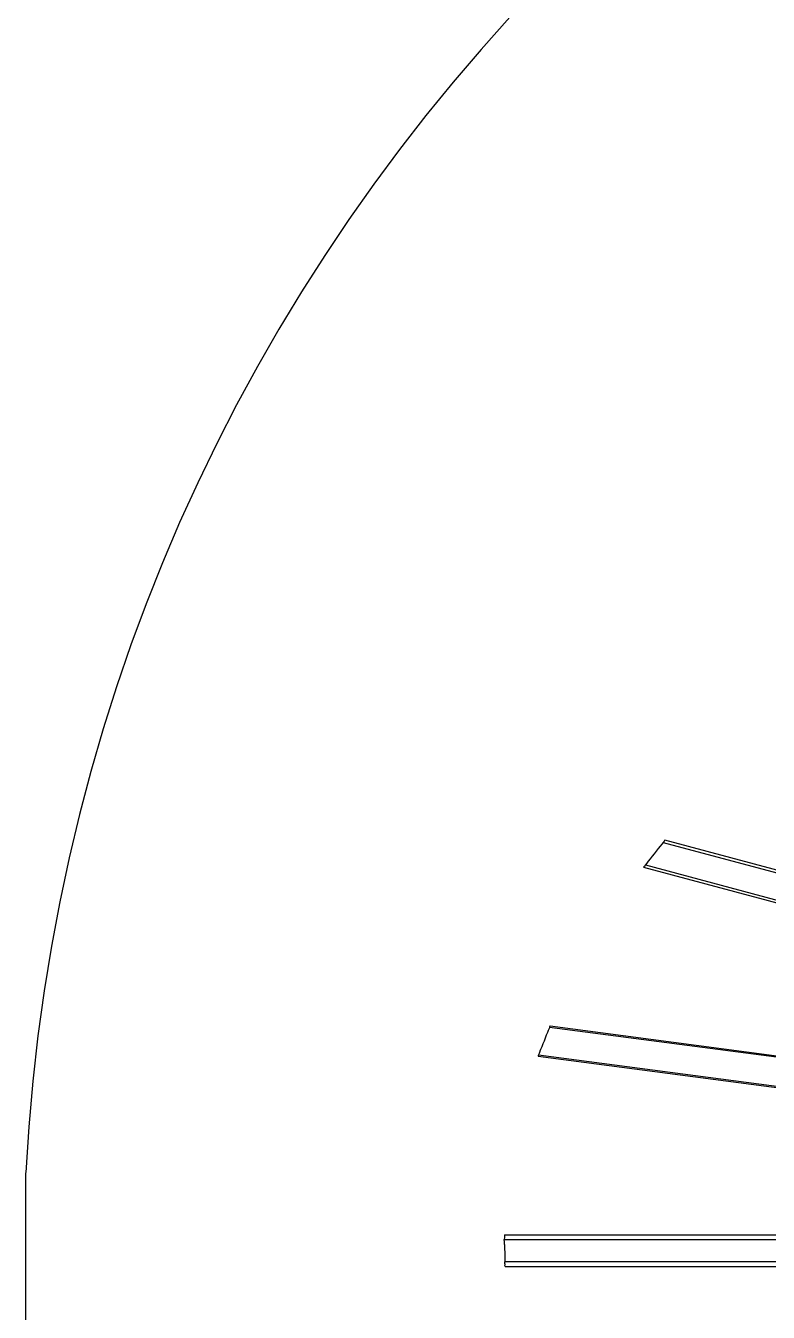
# Model space of a CAD drawing. Header units: inches. Extents: x 3324238 to 135265466, y -1036581 to 20094598.
# Drawn here: x 3354720.75 to 3354725.57, y -519086.9 to -519078.56 of the extents above; entities that cross this region are included whole.
import ezdxf

# ---------------------------------------------------------------- set-up
doc = ezdxf.new("R2010")
doc.units = ezdxf.units.IN
doc.header["$MEASUREMENT"] = 0
doc.layers.add('FURNITURE', color=32, linetype='Continuous', lineweight=13)

msp = doc.modelspace()

# ---------------------------------------------------------------- linework, layer by layer
for p, q in [((3354724.8419, -519083.9096, 0.0027), (3354724.8284, -519083.9266, 0.0027)), ((3354724.8548, -519083.8933, 0.0027), (3354724.8419, -519083.9096, 0.0027)), ((3354724.8667, -519083.8782, 0.0027), (3354724.8548, -519083.8933, 0.0027)), ((3354724.8771, -519083.865, 0.0027), (3354724.8667, -519083.8782, 0.0027)), ((3354724.8857, -519083.8542, 0.0027), (3354724.8771, -519083.865, 0.0027)), ((3354724.8921, -519083.8461, 0.0027), (3354724.8857, -519083.8542, 0.0027)), ((3354724.8857, -519083.8542, 0.0027), (3354727.7633, -519084.625, 0.0027)), ((3354724.896, -519083.8412, 0.0027), (3354724.8921, -519083.8461, 0.0027)), ((3354724.8973, -519083.8395, 0.0027), (3354724.896, -519083.8412, 0.0027)), ((3354727.7632, -519084.608, 0.0027), (3354724.8973, -519083.8395, 0.0027)), ((3354724.7712, -519083.999, 0.0027), (3354724.7648, -519084.0071, 0.0027)), ((3354724.7797, -519083.9882, 0.0027), (3354724.7712, -519083.999, 0.0027)), ((3354724.7712, -519083.999, 0.0027), (3354727.6224, -519084.7637, 0.0027)), ((3354724.7902, -519083.975, 0.0027), (3354724.7797, -519083.9882, 0.0027)), ((3354724.8021, -519083.9599, 0.0027), (3354724.7902, -519083.975, 0.0027)), ((3354724.815, -519083.9436, 0.0027), (3354724.8021, -519083.9599, 0.0027)), ((3354724.8284, -519083.9266, 0.0027), (3354724.815, -519083.9436, 0.0027)), ((3354724.7609, -519084.012, 0.0027), (3354724.7596, -519084.0137, 0.0027)), ((3354724.7596, -519084.0137, 0.0027), (3354727.6008, -519084.7748, 0.0027)), ((3354724.7648, -519084.0071, 0.0027), (3354724.7609, -519084.012, 0.0027)), ((3354724.1416, -519085.0726, 0.0027), (3354724.1356, -519085.0874, 0.0027)), ((3354724.1465, -519085.0604, 0.0027), (3354724.1416, -519085.0726, 0.0027)), ((3354724.1502, -519085.0514, 0.0027), (3354724.1465, -519085.0604, 0.0027)), ((3354724.1524, -519085.0459, 0.0027), (3354724.1502, -519085.0514, 0.0027)), ((3354724.1502, -519085.0514, 0.0027), (3354727.3039, -519085.4666, 0.0027)), ((3354724.1532, -519085.044, 0.0027), (3354724.1524, -519085.0459, 0.0027)), ((3354724.1532, -519085.044, 0.0027), (3354727.296, -519085.4577, 0.0027)), ((3354724.1061, -519085.1607, 0.0027), (3354724.0987, -519085.179, 0.0027)), ((3354724.1138, -519085.1416, 0.0027), (3354724.1061, -519085.1607, 0.0027)), ((3354724.1214, -519085.1226, 0.0027), (3354724.1138, -519085.1416, 0.0027)), ((3354724.1288, -519085.1043, 0.0027), (3354724.1214, -519085.1226, 0.0027)), ((3354724.1356, -519085.0874, 0.0027), (3354724.1288, -519085.1043, 0.0027)), ((3354724.0766, -519085.2376, 0.0027), (3354724.0759, -519085.2395, 0.0027)), ((3354724.0759, -519085.2395, 0.0027), (3354727.2104, -519085.6521, 0.0027)), ((3354724.0785, -519085.232, 0.0027), (3354724.0766, -519085.2376, 0.0027)), ((3354724.0817, -519085.2229, 0.0027), (3354724.0785, -519085.232, 0.0027)), ((3354724.0785, -519085.232, 0.0027), (3354727.2186, -519085.6454, 0.0027)), ((3354724.086, -519085.2107, 0.0027), (3354724.0817, -519085.2229, 0.0027)), ((3354724.087, -519085.2079, 0.0027), (3354724.086, -519085.2107, 0.0027)), ((3354724.0919, -519085.1959, 0.0027), (3354724.087, -519085.2079, 0.0027)), ((3354724.0987, -519085.179, 0.0027), (3354724.0919, -519085.1959, 0.0027)), ((3354723.8565, -519086.4168, 0.0027), (3354723.8562, -519086.4295, 0.0027)), ((3354723.8569, -519086.4015, 0.0027), (3354723.8565, -519086.4168, 0.0027)), ((3354723.857, -519086.3996, 0.0027), (3354723.8569, -519086.4015, 0.0027)), ((3354723.857, -519086.3996, 0.0027), (3354727.0653, -519086.3992, 0.0027)), ((3354723.8562, -519086.4295, 0.0027), (3354727.0843, -519086.429, 0.0027)), ((3354723.8566, -519086.4449, 0.0027), (3354723.8562, -519086.4295, 0.0027)), ((3354723.8571, -519086.4625, 0.0027), (3354723.8566, -519086.4449, 0.0027)), ((3354723.8571, -519086.4625, 0.0027), (3354723.8576, -519086.4817, 0.0027)), ((3354723.8576, -519086.4817, 0.0027), (3354723.8587, -519086.5214, 0.0027)), ((3354723.8587, -519086.5214, 0.0027), (3354723.8593, -519086.5406, 0.0027)), ((3354723.8593, -519086.5406, 0.0027), (3354723.8597, -519086.5582, 0.0027)), ((3354723.8597, -519086.5582, 0.0027), (3354723.8602, -519086.5736, 0.0027)), ((3354727.097, -519086.5732, 0.0027), (3354723.8602, -519086.5736, 0.0027)), ((3354723.8605, -519086.5863, 0.0027), (3354723.8602, -519086.5736, 0.0027)), ((3354723.8605, -519086.5863, 0.0027), (3354723.8608, -519086.5957, 0.0027)), ((3354723.861, -519086.6035, 0.0027), (3354723.8608, -519086.5957, 0.0027)), ((3354723.861, -519086.6035, 0.0027), (3354727.0978, -519086.6031, 0.0027))]:
    msp.add_line(p, q)
at = {"layer": 'FURNITURE', "lineweight": 30}
msp.add_line((3354720.7531, -519136.6689, 0.0027), (3354720.7531, -519085.9956, 0.0027), dxfattribs=at)
msp.add_arc((3354732.7531, -519086.6174, 0.0027), 12.0161, 2.96628, 177.03372, dxfattribs=at)

doc.saveas('drawing.dxf')
